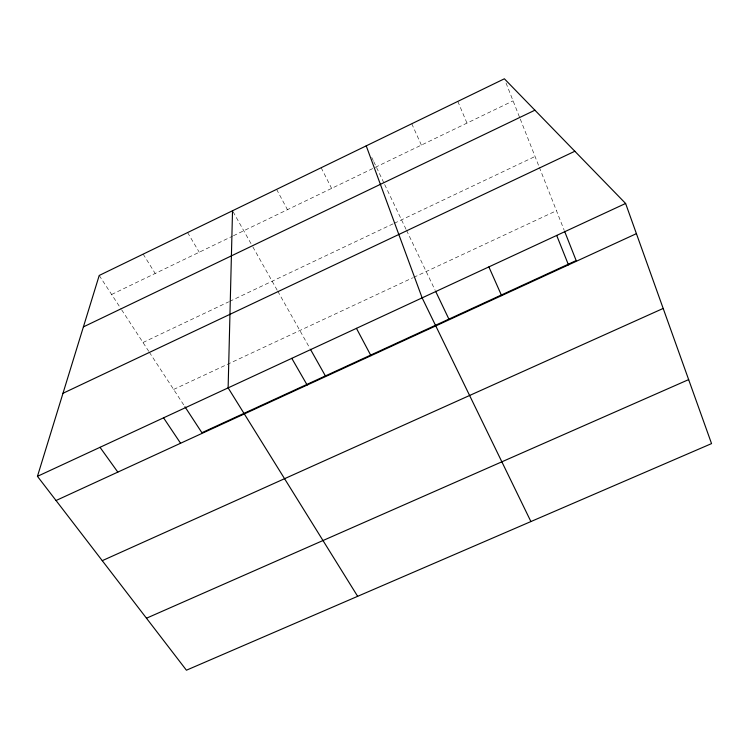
<?xml version="1.0" encoding="UTF-8"?>
<svg xmlns="http://www.w3.org/2000/svg" width="749" height="749" viewBox="0 0 749 749"><rect width="100%" height="100%" fill="white"/><g stroke="black" fill="none" stroke-linecap="round" stroke-linejoin="round"><path stroke-width="0.56" stroke-dasharray="3.75 2.81" d="M111.629 294.479L232.377 236.244M233.416 235.748L513.093 100.862M142.984 342.499L228.632 301.866M229.671 301.37L393.225 223.773M394.264 223.286L535.058 156.485M173.637 389.443L412.708 277.823M413.738 277.345L556.47 210.712M99.214 275.463L121.038 308.888M121.666 309.843L148.733 351.3M149.369 352.283L184.31 405.789M143.162 254.126L155.202 273.469M187.596 232.565L199.243 252.226M233.089 211.752L252.282 245.897M252.853 246.898L277.233 290.275M277.804 291.277L310.077 348.678M276.606 189.357L287.457 209.683M321.171 167.729L331.61 188.392M371.738 157.412L373.236 160.558M373.742 161.606L384.171 183.477M384.668 184.516L406.052 229.334M406.557 230.383L435.075 290.153M411.763 123.754L421.369 145.1M457.817 101.396L466.973 123.108M506.034 82.999L519.843 117.977M520.274 119.044L538.906 166.241M539.336 167.327L564.175 230.224"/><path stroke-width="1.12" d="M232.527 210.75L228.127 387.87L357.648 596.316M37.45 476.336L99.214 275.463L504.377 78.795L625.612 203.466L711.55 443.605L186.426 670.205L37.45 476.336L625.612 203.466M83.401 326.892L534.908 110.197M62.991 393.281L574.839 151.261M56.035 500.519L636.416 233.651M102.257 560.673L663.174 308.438M146.476 618.215L688.649 379.612M100.01 447.312L117.827 472.113M163.563 417.83L180.584 443.258M184.937 406.754L201.893 432.716L576.168 260.586L564.606 231.31M291.792 358.34L307.165 385.052M310.638 349.68L325.394 375.923M356.449 328.343L370.97 355.709M530.901 521.557L422.136 297.868L366.224 145.858M435.572 291.183L448.904 319.121M488.882 266.906L501.605 295.64M556.694 235.439L568.472 264.893"/></g></svg>
